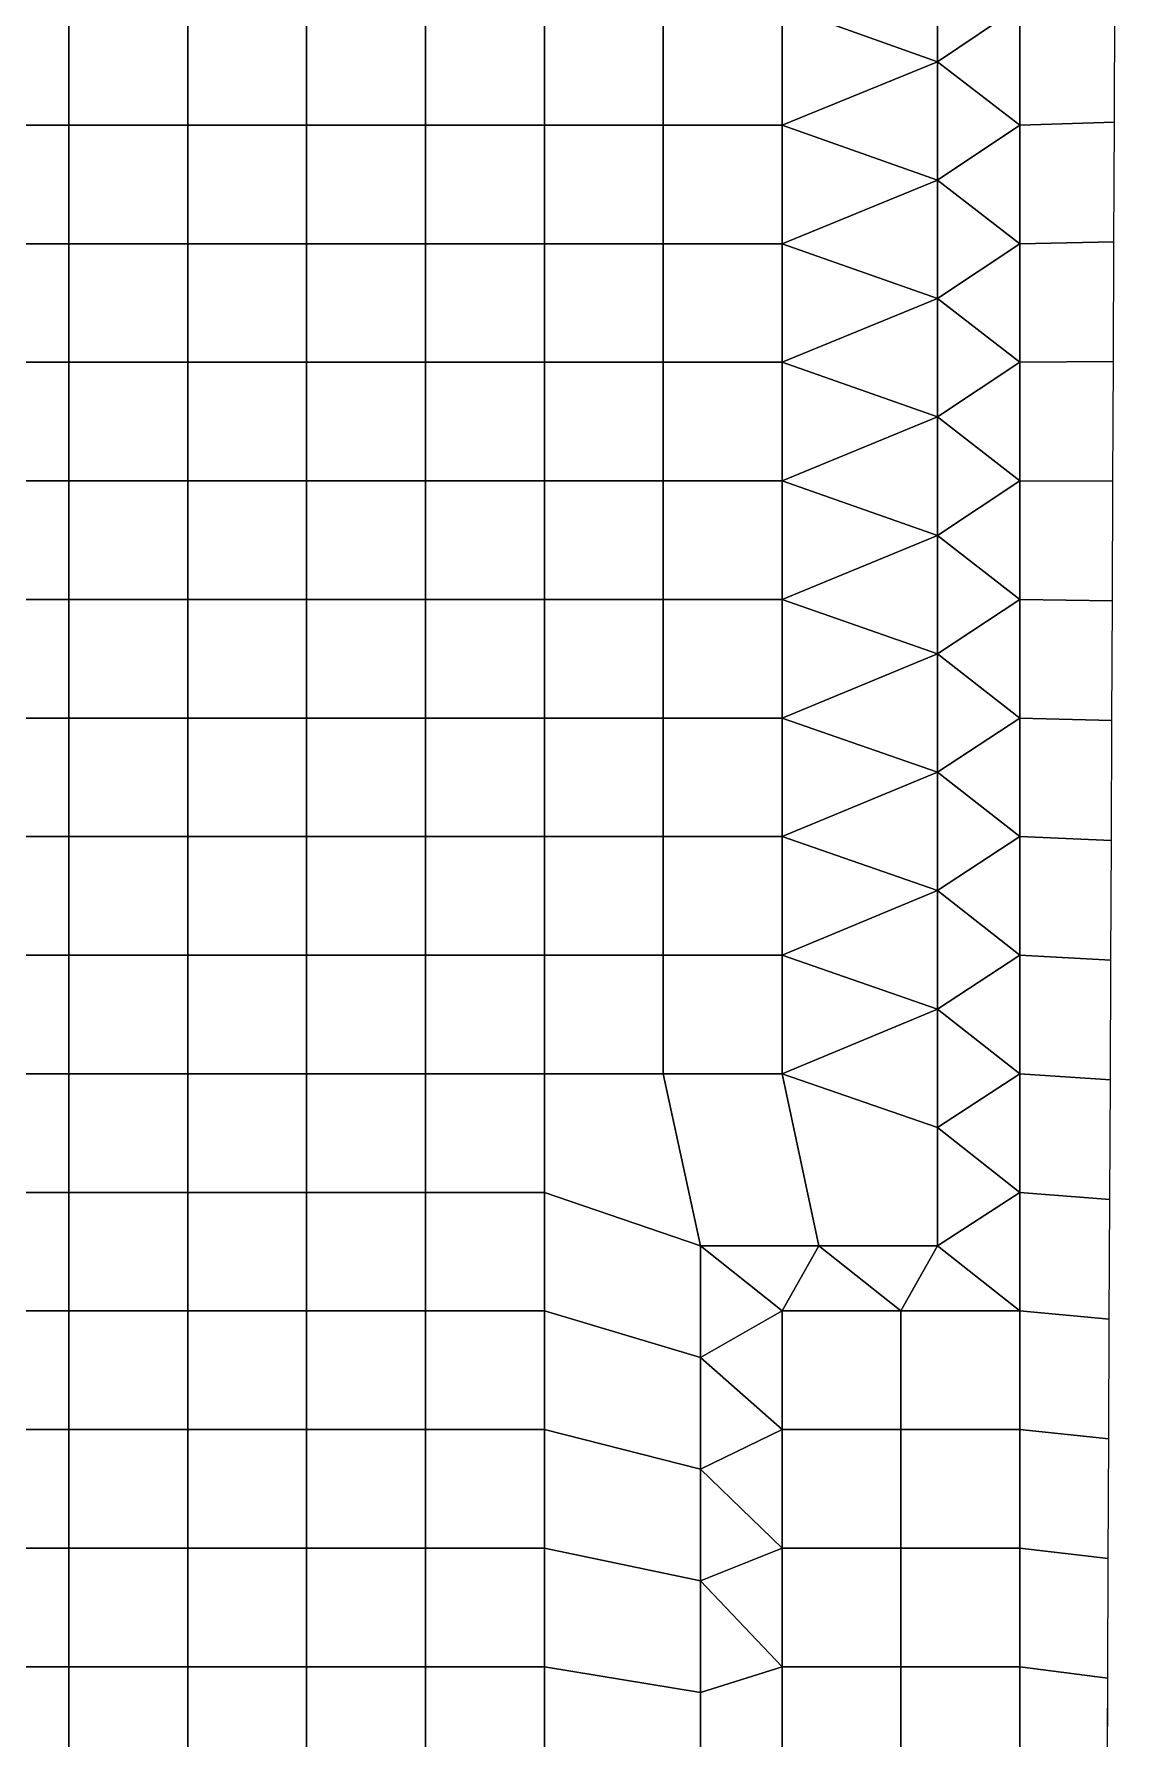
# Model space of a CAD drawing. Extents: x -13 to 39.3, y -26.5 to 20.6.
# Drawn here: x 20.54 to 25.1, y 1.22 to 8.42 of the extents above; entities that cross this region are included whole.
import ezdxf

# ---------------------------------------------------------------- set-up
doc = ezdxf.new("R2010")
doc.units = 0
doc.layers.add('BARS', color=1, linetype='CONTINUOUS')
doc.layers.add('FACES', color=5, linetype='CONTINUOUS')

msp = doc.modelspace()

# ---------------------------------------------------------------- linework, layer by layer
at = {"layer": 'BARS'}
for p, q in [((24.35, 8.8), (24.35, 8.3)), ((24.35, 8.8, 3.3), (24.35, 8.3, 3.3)), ((25.0979, 8.04462), (25.1, 8.55)), ((25.0979, 8.04462, 3.3), (25.1, 8.55, 3.3)), ((24.35, 8.3), (24.35, 7.8)), ((24.35, 8.3, 3.3), (24.35, 7.8, 3.3)), ((25.0957, 7.53923), (25.0979, 8.04462)), ((25.0957, 7.53923, 3.3), (25.0979, 8.04462, 3.3)), ((24.35, 7.8), (24.35, 7.3)), ((24.35, 7.8, 3.3), (24.35, 7.3, 3.3)), ((25.0936, 7.03385), (25.0957, 7.53923)), ((25.0936, 7.03385, 3.3), (25.0957, 7.53923, 3.3)), ((24.35, 7.3), (24.35, 6.8)), ((24.35, 7.3, 3.3), (24.35, 6.8, 3.3)), ((25.0914, 6.52846), (25.0936, 7.03385)), ((25.0914, 6.52846, 3.3), (25.0936, 7.03385, 3.3)), ((24.35, 6.8), (24.35, 6.3)), ((24.35, 6.8, 3.3), (24.35, 6.3, 3.3)), ((25.0893, 6.02308), (25.0914, 6.52846)), ((25.0893, 6.02308, 3.3), (25.0914, 6.52846, 3.3)), ((24.35, 6.3), (24.35, 5.8)), ((24.35, 6.3, 3.3), (24.35, 5.8, 3.3)), ((25.0871, 5.5177), (25.0893, 6.02308)), ((25.0871, 5.5177, 3.3), (25.0893, 6.02308, 3.3)), ((24.35, 5.8), (24.35, 5.3)), ((24.35, 5.8, 3.3), (24.35, 5.3, 3.3)), ((25.085, 5.01231), (25.0871, 5.5177)), ((25.085, 5.01231, 3.3), (25.0871, 5.5177, 3.3)), ((24.35, 5.3), (24.35, 4.8)), ((24.35, 5.3, 3.3), (24.35, 4.8, 3.3)), ((25.0828, 4.50693), (25.085, 5.01231)), ((25.0828, 4.50693, 3.3), (25.085, 5.01231, 3.3)), ((24.35, 4.8), (24.35, 4.3)), ((24.35, 4.8, 3.3), (24.35, 4.3, 3.3)), ((25.0807, 4.00154), (25.0828, 4.50693)), ((25.0807, 4.00154, 3.3), (25.0828, 4.50693, 3.3)), ((24.35, 4.3), (24.35, 3.8)), ((24.35, 4.3, 3.3), (24.35, 3.8, 3.3)), ((25.0785, 3.49616), (25.0807, 4.00154)), ((25.0785, 3.49616, 3.3), (25.0807, 4.00154, 3.3)), ((24.35, 3.8), (24.35, 3.3)), ((24.35, 3.8, 3.3), (24.35, 3.3, 3.3)), ((25.0764, 2.99078), (25.0785, 3.49616)), ((25.0764, 2.99078, 3.3), (25.0785, 3.49616, 3.3)), ((23.85, 3.3), (23.35, 3.3)), ((23.35, 3.3), (23.35, 2.82857)), ((23.35, 3.3), (23.35, 3.3, 0.66)), ((23.35, 3.3, 0.66), (23.35, 3.3, 1.32)), ((23.35, 3.3, 1.32), (23.35, 3.3, 1.98)), ((23.35, 3.3, 1.98), (23.35, 3.3, 2.64)), ((23.35, 3.3, 2.64), (23.35, 3.3, 3.3)), ((23.85, 3.3, 3.3), (23.35, 3.3, 3.3)), ((23.35, 3.3, 3.3), (23.35, 2.82857, 3.3)), ((24.35, 3.3), (23.85, 3.3)), ((24.35, 3.3, 3.3), (23.85, 3.3, 3.3)), ((25.0742, 2.48539), (25.0764, 2.99078)), ((25.0742, 2.48539, 3.3), (25.0764, 2.99078, 3.3)), ((23.35, 2.82857), (23.35, 2.35714)), ((23.35, 2.82857, 3.3), (23.35, 2.35714, 3.3)), ((25.0721, 1.98001), (25.0742, 2.48539)), ((25.0721, 1.98001, 3.3), (25.0742, 2.48539, 3.3)), ((23.35, 2.35714), (23.35, 1.88571)), ((23.35, 2.35714, 3.3), (23.35, 1.88571, 3.3)), ((25.0699, 1.47462), (25.0721, 1.98001)), ((25.0699, 1.47462, 3.3), (25.0721, 1.98001, 3.3)), ((23.35, 1.88571), (23.35, 1.41429)), ((23.35, 1.88571, 3.3), (23.35, 1.41429, 3.3)), ((25.0678, 0.969239), (25.0699, 1.47462)), ((25.0678, 0.969239, 3.3), (25.0699, 1.47462, 3.3)), ((23.35, 1.41429), (23.35, 0.942857)), ((23.35, 1.41429, 3.3), (23.35, 0.942857, 3.3))]:
    msp.add_line(p, q, dxfattribs=at)
at = {"layer": 'FACES'}
for points in [[(24.35, 8.8), (23.6944, 8.53302), (24.35, 8.3)], [(24.35, 8.8, 3.3), (23.6944, 8.53302, 3.3), (24.35, 8.3, 3.3)], [(24.35, 8.8), (24.35, 8.3), (24.6986, 8.53302)], [(24.35, 8.3, 0.66), (24.35, 8.3), (24.35, 8.8), (24.35, 8.8, 0.66)], [(24.35, 8.3, 1.32), (24.35, 8.3, 0.66), (24.35, 8.8, 0.66), (24.35, 8.8, 1.32)], [(24.35, 8.3, 1.98), (24.35, 8.3, 1.32), (24.35, 8.8, 1.32), (24.35, 8.8, 1.98)], [(24.35, 8.3, 2.64), (24.35, 8.3, 1.98), (24.35, 8.8, 1.98), (24.35, 8.8, 2.64)], [(24.35, 8.3, 2.64), (24.35, 8.8, 2.64), (24.35, 8.8, 3.3), (24.35, 8.3, 3.3)], [(24.35, 8.8, 3.3), (24.35, 8.3, 3.3), (24.6986, 8.53302, 3.3)], [(20.6817, 8.53302), (20.1796, 8.53302), (20.1796, 8.03231), (20.6817, 8.03231)], [(20.6817, 8.53302, 3.3), (20.1796, 8.53302, 3.3), (20.1796, 8.03231, 3.3), (20.6817, 8.03231, 3.3)], [(21.1838, 8.53302), (20.6817, 8.53302), (20.6817, 8.03231), (21.1838, 8.03231)], [(21.1838, 8.53302, 3.3), (20.6817, 8.53302, 3.3), (20.6817, 8.03231, 3.3), (21.1838, 8.03231, 3.3)], [(21.6859, 8.53302), (21.1838, 8.53302), (21.1838, 8.03231), (21.6859, 8.03231)], [(21.6859, 8.53302, 3.3), (21.1838, 8.53302, 3.3), (21.1838, 8.03231, 3.3), (21.6859, 8.03231, 3.3)], [(22.188, 8.53302), (21.6859, 8.53302), (21.6859, 8.03231), (22.188, 8.03231)], [(22.188, 8.53302, 3.3), (21.6859, 8.53302, 3.3), (21.6859, 8.03231, 3.3), (22.188, 8.03231, 3.3)], [(22.6902, 8.53302), (22.188, 8.53302), (22.188, 8.03231), (22.6902, 8.03231)], [(22.6902, 8.53302, 3.3), (22.188, 8.53302, 3.3), (22.188, 8.03231, 3.3), (22.6902, 8.03231, 3.3)], [(23.1923, 8.53302), (22.6902, 8.53302), (22.6902, 8.03231), (23.1923, 8.03231)], [(23.1923, 8.53302, 3.3), (22.6902, 8.53302, 3.3), (22.6902, 8.03231, 3.3), (23.1923, 8.03231, 3.3)], [(23.6944, 8.53302), (23.1923, 8.53302), (23.1923, 8.03231), (23.6944, 8.03231)], [(23.6944, 8.53302, 3.3), (23.1923, 8.53302, 3.3), (23.1923, 8.03231, 3.3), (23.6944, 8.03231, 3.3)], [(23.6944, 8.53302), (23.6944, 8.03231), (24.35, 8.3)], [(23.6944, 8.53302, 3.3), (23.6944, 8.03231, 3.3), (24.35, 8.3, 3.3)], [(24.6986, 8.53302), (24.35, 8.3), (24.6986, 8.03231)], [(24.6986, 8.53302, 3.3), (24.35, 8.3, 3.3), (24.6986, 8.03231, 3.3)], [(25.1, 8.55), (24.6986, 8.53302), (24.6986, 8.03231), (25.0979, 8.04462)], [(25.1, 8.55, 3.3), (24.6986, 8.53302, 3.3), (24.6986, 8.03231, 3.3), (25.0979, 8.04462, 3.3)], [(24.35, 8.3), (23.6944, 8.03231), (24.35, 7.8)], [(24.35, 8.3, 3.3), (23.6944, 8.03231, 3.3), (24.35, 7.8, 3.3)], [(24.35, 8.3), (24.35, 7.8), (24.6986, 8.03231)], [(24.35, 7.8, 0.66), (24.35, 7.8), (24.35, 8.3), (24.35, 8.3, 0.66)], [(24.35, 7.8, 1.32), (24.35, 7.8, 0.66), (24.35, 8.3, 0.66), (24.35, 8.3, 1.32)], [(24.35, 7.8, 1.98), (24.35, 7.8, 1.32), (24.35, 8.3, 1.32), (24.35, 8.3, 1.98)], [(24.35, 7.8, 2.64), (24.35, 7.8, 1.98), (24.35, 8.3, 1.98), (24.35, 8.3, 2.64)], [(24.35, 7.8, 2.64), (24.35, 8.3, 2.64), (24.35, 8.3, 3.3), (24.35, 7.8, 3.3)], [(24.35, 8.3, 3.3), (24.35, 7.8, 3.3), (24.6986, 8.03231, 3.3)], [(20.6817, 8.03231), (20.1796, 8.03231), (20.1796, 7.53161), (20.6817, 7.53161)], [(20.6817, 8.03231, 3.3), (20.1796, 8.03231, 3.3), (20.1796, 7.53161, 3.3), (20.6817, 7.53161, 3.3)], [(21.1838, 8.03231), (20.6817, 8.03231), (20.6817, 7.53161), (21.1838, 7.53161)], [(21.1838, 8.03231, 3.3), (20.6817, 8.03231, 3.3), (20.6817, 7.53161, 3.3), (21.1838, 7.53161, 3.3)], [(21.6859, 8.03231), (21.1838, 8.03231), (21.1838, 7.53161), (21.6859, 7.53161)], [(21.6859, 8.03231, 3.3), (21.1838, 8.03231, 3.3), (21.1838, 7.53161, 3.3), (21.6859, 7.53161, 3.3)], [(22.188, 8.03231), (21.6859, 8.03231), (21.6859, 7.53161), (22.188, 7.53161)], [(22.188, 8.03231, 3.3), (21.6859, 8.03231, 3.3), (21.6859, 7.53161, 3.3), (22.188, 7.53161, 3.3)], [(22.6902, 8.03231), (22.188, 8.03231), (22.188, 7.53161), (22.6902, 7.53161)], [(22.6902, 8.03231, 3.3), (22.188, 8.03231, 3.3), (22.188, 7.53161, 3.3), (22.6902, 7.53161, 3.3)], [(23.1923, 8.03231), (22.6902, 8.03231), (22.6902, 7.53161), (23.1923, 7.53161)], [(23.1923, 8.03231, 3.3), (22.6902, 8.03231, 3.3), (22.6902, 7.53161, 3.3), (23.1923, 7.53161, 3.3)], [(23.6944, 8.03231), (23.1923, 8.03231), (23.1923, 7.53161), (23.6944, 7.53161)], [(23.6944, 8.03231, 3.3), (23.1923, 8.03231, 3.3), (23.1923, 7.53161, 3.3), (23.6944, 7.53161, 3.3)], [(23.6944, 8.03231), (23.6944, 7.53161), (24.35, 7.8)], [(23.6944, 8.03231, 3.3), (23.6944, 7.53161, 3.3), (24.35, 7.8, 3.3)], [(24.6986, 8.03231), (24.35, 7.8), (24.6986, 7.53161)], [(24.6986, 8.03231, 3.3), (24.35, 7.8, 3.3), (24.6986, 7.53161, 3.3)], [(25.0979, 8.04462), (24.6986, 8.03231), (24.6986, 7.53161), (25.0957, 7.53923)], [(25.0979, 8.04462, 3.3), (24.6986, 8.03231, 3.3), (24.6986, 7.53161, 3.3), (25.0957, 7.53923, 3.3)], [(24.35, 7.8), (23.6944, 7.53161), (24.35, 7.3)], [(24.35, 7.8, 3.3), (23.6944, 7.53161, 3.3), (24.35, 7.3, 3.3)], [(24.35, 7.8), (24.35, 7.3), (24.6986, 7.53161)], [(24.35, 7.3, 0.66), (24.35, 7.3), (24.35, 7.8), (24.35, 7.8, 0.66)], [(24.35, 7.3, 1.32), (24.35, 7.3, 0.66), (24.35, 7.8, 0.66), (24.35, 7.8, 1.32)], [(24.35, 7.3, 1.98), (24.35, 7.3, 1.32), (24.35, 7.8, 1.32), (24.35, 7.8, 1.98)], [(24.35, 7.3, 2.64), (24.35, 7.3, 1.98), (24.35, 7.8, 1.98), (24.35, 7.8, 2.64)], [(24.35, 7.3, 2.64), (24.35, 7.8, 2.64), (24.35, 7.8, 3.3), (24.35, 7.3, 3.3)], [(24.35, 7.8, 3.3), (24.35, 7.3, 3.3), (24.6986, 7.53161, 3.3)], [(20.6817, 7.53161), (20.1796, 7.53161), (20.1796, 7.0309), (20.6817, 7.0309)], [(20.6817, 7.53161, 3.3), (20.1796, 7.53161, 3.3), (20.1796, 7.0309, 3.3), (20.6817, 7.0309, 3.3)], [(21.1838, 7.53161), (20.6817, 7.53161), (20.6817, 7.0309), (21.1838, 7.0309)], [(21.1838, 7.53161, 3.3), (20.6817, 7.53161, 3.3), (20.6817, 7.0309, 3.3), (21.1838, 7.0309, 3.3)], [(21.6859, 7.53161), (21.1838, 7.53161), (21.1838, 7.0309), (21.6859, 7.0309)], [(21.6859, 7.53161, 3.3), (21.1838, 7.53161, 3.3), (21.1838, 7.0309, 3.3), (21.6859, 7.0309, 3.3)], [(22.188, 7.53161), (21.6859, 7.53161), (21.6859, 7.0309), (22.188, 7.0309)], [(22.188, 7.53161, 3.3), (21.6859, 7.53161, 3.3), (21.6859, 7.0309, 3.3), (22.188, 7.0309, 3.3)], [(22.6902, 7.53161), (22.188, 7.53161), (22.188, 7.0309), (22.6902, 7.0309)], [(22.6902, 7.53161, 3.3), (22.188, 7.53161, 3.3), (22.188, 7.0309, 3.3), (22.6902, 7.0309, 3.3)], [(23.1923, 7.53161), (22.6902, 7.53161), (22.6902, 7.0309), (23.1923, 7.0309)], [(23.1923, 7.53161, 3.3), (22.6902, 7.53161, 3.3), (22.6902, 7.0309, 3.3), (23.1923, 7.0309, 3.3)], [(23.6944, 7.53161), (23.1923, 7.53161), (23.1923, 7.0309), (23.6944, 7.0309)], [(23.6944, 7.53161, 3.3), (23.1923, 7.53161, 3.3), (23.1923, 7.0309, 3.3), (23.6944, 7.0309, 3.3)], [(23.6944, 7.53161), (23.6944, 7.0309), (24.35, 7.3)], [(23.6944, 7.53161, 3.3), (23.6944, 7.0309, 3.3), (24.35, 7.3, 3.3)], [(24.6986, 7.53161), (24.35, 7.3), (24.6986, 7.0309)], [(24.6986, 7.53161, 3.3), (24.35, 7.3, 3.3), (24.6986, 7.0309, 3.3)], [(25.0957, 7.53923), (24.6986, 7.53161), (24.6986, 7.0309), (25.0936, 7.03385)], [(25.0957, 7.53923, 3.3), (24.6986, 7.53161, 3.3), (24.6986, 7.0309, 3.3), (25.0936, 7.03385, 3.3)], [(24.35, 7.3), (23.6944, 7.0309), (24.35, 6.8)], [(24.35, 7.3, 3.3), (23.6944, 7.0309, 3.3), (24.35, 6.8, 3.3)], [(24.35, 7.3), (24.35, 6.8), (24.6986, 7.0309)], [(24.35, 6.8, 0.66), (24.35, 6.8), (24.35, 7.3), (24.35, 7.3, 0.66)], [(24.35, 6.8, 1.32), (24.35, 6.8, 0.66), (24.35, 7.3, 0.66), (24.35, 7.3, 1.32)], [(24.35, 6.8, 1.98), (24.35, 6.8, 1.32), (24.35, 7.3, 1.32), (24.35, 7.3, 1.98)], [(24.35, 6.8, 2.64), (24.35, 6.8, 1.98), (24.35, 7.3, 1.98), (24.35, 7.3, 2.64)], [(24.35, 6.8, 2.64), (24.35, 7.3, 2.64), (24.35, 7.3, 3.3), (24.35, 6.8, 3.3)], [(24.35, 7.3, 3.3), (24.35, 6.8, 3.3), (24.6986, 7.0309, 3.3)], [(20.6817, 7.0309), (20.1796, 7.0309), (20.1796, 6.53019), (20.6817, 6.53019)], [(20.6817, 7.0309, 3.3), (20.1796, 7.0309, 3.3), (20.1796, 6.53019, 3.3), (20.6817, 6.53019, 3.3)], [(21.1838, 7.0309), (20.6817, 7.0309), (20.6817, 6.53019), (21.1838, 6.53019)], [(21.1838, 7.0309, 3.3), (20.6817, 7.0309, 3.3), (20.6817, 6.53019, 3.3), (21.1838, 6.53019, 3.3)], [(21.6859, 7.0309), (21.1838, 7.0309), (21.1838, 6.53019), (21.6859, 6.53019)], [(21.6859, 7.0309, 3.3), (21.1838, 7.0309, 3.3), (21.1838, 6.53019, 3.3), (21.6859, 6.53019, 3.3)], [(22.188, 7.0309), (21.6859, 7.0309), (21.6859, 6.53019), (22.188, 6.53019)], [(22.188, 7.0309, 3.3), (21.6859, 7.0309, 3.3), (21.6859, 6.53019, 3.3), (22.188, 6.53019, 3.3)], [(22.6902, 7.0309), (22.188, 7.0309), (22.188, 6.53019), (22.6902, 6.53019)], [(22.6902, 7.0309, 3.3), (22.188, 7.0309, 3.3), (22.188, 6.53019, 3.3), (22.6902, 6.53019, 3.3)], [(23.1923, 7.0309), (22.6902, 7.0309), (22.6902, 6.53019), (23.1923, 6.53019)], [(23.1923, 7.0309, 3.3), (22.6902, 7.0309, 3.3), (22.6902, 6.53019, 3.3), (23.1923, 6.53019, 3.3)], [(23.6944, 7.0309), (23.1923, 7.0309), (23.1923, 6.53019), (23.6944, 6.53019)], [(23.6944, 7.0309, 3.3), (23.1923, 7.0309, 3.3), (23.1923, 6.53019, 3.3), (23.6944, 6.53019, 3.3)], [(23.6944, 7.0309), (23.6944, 6.53019), (24.35, 6.8)], [(23.6944, 7.0309, 3.3), (23.6944, 6.53019, 3.3), (24.35, 6.8, 3.3)], [(24.6986, 7.0309), (24.35, 6.8), (24.6986, 6.53019)], [(24.6986, 7.0309, 3.3), (24.35, 6.8, 3.3), (24.6986, 6.53019, 3.3)], [(25.0936, 7.03385), (24.6986, 7.0309), (24.6986, 6.53019), (25.0914, 6.52846)], [(25.0936, 7.03385, 3.3), (24.6986, 7.0309, 3.3), (24.6986, 6.53019, 3.3), (25.0914, 6.52846, 3.3)], [(24.35, 6.8), (23.6944, 6.53019), (24.35, 6.3)], [(24.35, 6.8, 3.3), (23.6944, 6.53019, 3.3), (24.35, 6.3, 3.3)], [(24.35, 6.8), (24.35, 6.3), (24.6986, 6.53019)], [(24.35, 6.3, 0.66), (24.35, 6.3), (24.35, 6.8), (24.35, 6.8, 0.66)], [(24.35, 6.3, 1.32), (24.35, 6.3, 0.66), (24.35, 6.8, 0.66), (24.35, 6.8, 1.32)], [(24.35, 6.3, 1.98), (24.35, 6.3, 1.32), (24.35, 6.8, 1.32), (24.35, 6.8, 1.98)], [(24.35, 6.3, 2.64), (24.35, 6.3, 1.98), (24.35, 6.8, 1.98), (24.35, 6.8, 2.64)], [(24.35, 6.3, 2.64), (24.35, 6.8, 2.64), (24.35, 6.8, 3.3), (24.35, 6.3, 3.3)], [(24.35, 6.8, 3.3), (24.35, 6.3, 3.3), (24.6986, 6.53019, 3.3)], [(20.6817, 6.53019), (20.1796, 6.53019), (20.1796, 6.02948), (20.6817, 6.02948)], [(20.6817, 6.53019, 3.3), (20.1796, 6.53019, 3.3), (20.1796, 6.02948, 3.3), (20.6817, 6.02948, 3.3)], [(21.1838, 6.53019), (20.6817, 6.53019), (20.6817, 6.02948), (21.1838, 6.02948)], [(21.1838, 6.53019, 3.3), (20.6817, 6.53019, 3.3), (20.6817, 6.02948, 3.3), (21.1838, 6.02948, 3.3)], [(21.6859, 6.53019), (21.1838, 6.53019), (21.1838, 6.02948), (21.6859, 6.02948)], [(21.6859, 6.53019, 3.3), (21.1838, 6.53019, 3.3), (21.1838, 6.02948, 3.3), (21.6859, 6.02948, 3.3)], [(22.188, 6.53019), (21.6859, 6.53019), (21.6859, 6.02948), (22.188, 6.02948)], [(22.188, 6.53019, 3.3), (21.6859, 6.53019, 3.3), (21.6859, 6.02948, 3.3), (22.188, 6.02948, 3.3)], [(22.6902, 6.53019), (22.188, 6.53019), (22.188, 6.02948), (22.6902, 6.02948)], [(22.6902, 6.53019, 3.3), (22.188, 6.53019, 3.3), (22.188, 6.02948, 3.3), (22.6902, 6.02948, 3.3)], [(23.1923, 6.53019), (22.6902, 6.53019), (22.6902, 6.02948), (23.1923, 6.02948)], [(23.1923, 6.53019, 3.3), (22.6902, 6.53019, 3.3), (22.6902, 6.02948, 3.3), (23.1923, 6.02948, 3.3)], [(23.6944, 6.53019), (23.1923, 6.53019), (23.1923, 6.02948), (23.6944, 6.02948)], [(23.6944, 6.53019, 3.3), (23.1923, 6.53019, 3.3), (23.1923, 6.02948, 3.3), (23.6944, 6.02948, 3.3)], [(23.6944, 6.53019), (23.6944, 6.02948), (24.35, 6.3)], [(23.6944, 6.53019, 3.3), (23.6944, 6.02948, 3.3), (24.35, 6.3, 3.3)], [(24.6986, 6.53019), (24.35, 6.3), (24.6986, 6.02948)], [(24.6986, 6.53019, 3.3), (24.35, 6.3, 3.3), (24.6986, 6.02948, 3.3)], [(25.0914, 6.52846), (24.6986, 6.53019), (24.6986, 6.02948), (25.0893, 6.02308)], [(25.0914, 6.52846, 3.3), (24.6986, 6.53019, 3.3), (24.6986, 6.02948, 3.3), (25.0893, 6.02308, 3.3)], [(24.35, 6.3), (23.6944, 6.02948), (24.35, 5.8)], [(24.35, 6.3, 3.3), (23.6944, 6.02948, 3.3), (24.35, 5.8, 3.3)], [(24.35, 6.3), (24.35, 5.8), (24.6986, 6.02948)], [(24.35, 5.8, 0.66), (24.35, 5.8), (24.35, 6.3), (24.35, 6.3, 0.66)], [(24.35, 5.8, 1.32), (24.35, 5.8, 0.66), (24.35, 6.3, 0.66), (24.35, 6.3, 1.32)], [(24.35, 5.8, 1.98), (24.35, 5.8, 1.32), (24.35, 6.3, 1.32), (24.35, 6.3, 1.98)], [(24.35, 5.8, 2.64), (24.35, 5.8, 1.98), (24.35, 6.3, 1.98), (24.35, 6.3, 2.64)], [(24.35, 5.8, 2.64), (24.35, 6.3, 2.64), (24.35, 6.3, 3.3), (24.35, 5.8, 3.3)], [(24.35, 6.3, 3.3), (24.35, 5.8, 3.3), (24.6986, 6.02948, 3.3)], [(20.6817, 6.02948), (20.1796, 6.02948), (20.1796, 5.52878), (20.6817, 5.52878)], [(20.6817, 6.02948, 3.3), (20.1796, 6.02948, 3.3), (20.1796, 5.52878, 3.3), (20.6817, 5.52878, 3.3)], [(21.1838, 6.02948), (20.6817, 6.02948), (20.6817, 5.52878), (21.1838, 5.52878)], [(21.1838, 6.02948, 3.3), (20.6817, 6.02948, 3.3), (20.6817, 5.52878, 3.3), (21.1838, 5.52878, 3.3)], [(21.6859, 6.02948), (21.1838, 6.02948), (21.1838, 5.52878), (21.6859, 5.52878)], [(21.6859, 6.02948, 3.3), (21.1838, 6.02948, 3.3), (21.1838, 5.52878, 3.3), (21.6859, 5.52878, 3.3)], [(22.188, 6.02948), (21.6859, 6.02948), (21.6859, 5.52878), (22.188, 5.52878)], [(22.188, 6.02948, 3.3), (21.6859, 6.02948, 3.3), (21.6859, 5.52878, 3.3), (22.188, 5.52878, 3.3)], [(22.6902, 6.02948), (22.188, 6.02948), (22.188, 5.52878), (22.6902, 5.52878)], [(22.6902, 6.02948, 3.3), (22.188, 6.02948, 3.3), (22.188, 5.52878, 3.3), (22.6902, 5.52878, 3.3)], [(23.1923, 6.02948), (22.6902, 6.02948), (22.6902, 5.52878), (23.1923, 5.52878)], [(23.1923, 6.02948, 3.3), (22.6902, 6.02948, 3.3), (22.6902, 5.52878, 3.3), (23.1923, 5.52878, 3.3)], [(23.6944, 6.02948), (23.1923, 6.02948), (23.1923, 5.52878), (23.6944, 5.52878)], [(23.6944, 6.02948, 3.3), (23.1923, 6.02948, 3.3), (23.1923, 5.52878, 3.3), (23.6944, 5.52878, 3.3)], [(23.6944, 6.02948), (23.6944, 5.52878), (24.35, 5.8)], [(23.6944, 6.02948, 3.3), (23.6944, 5.52878, 3.3), (24.35, 5.8, 3.3)], [(24.6986, 6.02948), (24.35, 5.8), (24.6986, 5.52878)], [(24.6986, 6.02948, 3.3), (24.35, 5.8, 3.3), (24.6986, 5.52878, 3.3)], [(25.0893, 6.02308), (24.6986, 6.02948), (24.6986, 5.52878), (25.0871, 5.5177)], [(25.0893, 6.02308, 3.3), (24.6986, 6.02948, 3.3), (24.6986, 5.52878, 3.3), (25.0871, 5.5177, 3.3)], [(24.35, 5.8), (23.6944, 5.52878), (24.35, 5.3)], [(24.35, 5.8, 3.3), (23.6944, 5.52878, 3.3), (24.35, 5.3, 3.3)], [(24.35, 5.8), (24.35, 5.3), (24.6986, 5.52878)], [(24.35, 5.3, 0.66), (24.35, 5.3), (24.35, 5.8), (24.35, 5.8, 0.66)], [(24.35, 5.3, 1.32), (24.35, 5.3, 0.66), (24.35, 5.8, 0.66), (24.35, 5.8, 1.32)], [(24.35, 5.3, 1.98), (24.35, 5.3, 1.32), (24.35, 5.8, 1.32), (24.35, 5.8, 1.98)], [(24.35, 5.3, 2.64), (24.35, 5.3, 1.98), (24.35, 5.8, 1.98), (24.35, 5.8, 2.64)], [(24.35, 5.3, 2.64), (24.35, 5.8, 2.64), (24.35, 5.8, 3.3), (24.35, 5.3, 3.3)], [(24.35, 5.8, 3.3), (24.35, 5.3, 3.3), (24.6986, 5.52878, 3.3)], [(20.6817, 5.52878), (20.1796, 5.52878), (20.1796, 5.02807), (20.6817, 5.02807)], [(20.6817, 5.52878, 3.3), (20.1796, 5.52878, 3.3), (20.1796, 5.02807, 3.3), (20.6817, 5.02807, 3.3)], [(21.1838, 5.52878), (20.6817, 5.52878), (20.6817, 5.02807), (21.1838, 5.02807)], [(21.1838, 5.52878, 3.3), (20.6817, 5.52878, 3.3), (20.6817, 5.02807, 3.3), (21.1838, 5.02807, 3.3)], [(21.6859, 5.52878), (21.1838, 5.52878), (21.1838, 5.02807), (21.6859, 5.02807)], [(21.6859, 5.52878, 3.3), (21.1838, 5.52878, 3.3), (21.1838, 5.02807, 3.3), (21.6859, 5.02807, 3.3)], [(22.188, 5.52878), (21.6859, 5.52878), (21.6859, 5.02807), (22.188, 5.02807)], [(22.188, 5.52878, 3.3), (21.6859, 5.52878, 3.3), (21.6859, 5.02807, 3.3), (22.188, 5.02807, 3.3)], [(22.6902, 5.52878), (22.188, 5.52878), (22.188, 5.02807), (22.6902, 5.02807)], [(22.6902, 5.52878, 3.3), (22.188, 5.52878, 3.3), (22.188, 5.02807, 3.3), (22.6902, 5.02807, 3.3)], [(23.1923, 5.52878), (22.6902, 5.52878), (22.6902, 5.02807), (23.1923, 5.02807)], [(23.1923, 5.52878, 3.3), (22.6902, 5.52878, 3.3), (22.6902, 5.02807, 3.3), (23.1923, 5.02807, 3.3)], [(23.6944, 5.52878), (23.1923, 5.52878), (23.1923, 5.02807), (23.6944, 5.02807)], [(23.6944, 5.52878, 3.3), (23.1923, 5.52878, 3.3), (23.1923, 5.02807, 3.3), (23.6944, 5.02807, 3.3)], [(23.6944, 5.52878), (23.6944, 5.02807), (24.35, 5.3)], [(23.6944, 5.52878, 3.3), (23.6944, 5.02807, 3.3), (24.35, 5.3, 3.3)], [(24.6986, 5.52878), (24.35, 5.3), (24.6986, 5.02807)], [(24.6986, 5.52878, 3.3), (24.35, 5.3, 3.3), (24.6986, 5.02807, 3.3)], [(25.0871, 5.5177), (24.6986, 5.52878), (24.6986, 5.02807), (25.085, 5.01231)], [(25.0871, 5.5177, 3.3), (24.6986, 5.52878, 3.3), (24.6986, 5.02807, 3.3), (25.085, 5.01231, 3.3)], [(24.35, 5.3), (23.6944, 5.02807), (24.35, 4.8)], [(24.35, 5.3, 3.3), (23.6944, 5.02807, 3.3), (24.35, 4.8, 3.3)], [(24.35, 5.3), (24.35, 4.8), (24.6986, 5.02807)], [(24.35, 4.8, 0.66), (24.35, 4.8), (24.35, 5.3), (24.35, 5.3, 0.66)], [(24.35, 4.8, 1.32), (24.35, 4.8, 0.66), (24.35, 5.3, 0.66), (24.35, 5.3, 1.32)], [(24.35, 4.8, 1.98), (24.35, 4.8, 1.32), (24.35, 5.3, 1.32), (24.35, 5.3, 1.98)], [(24.35, 4.8, 2.64), (24.35, 4.8, 1.98), (24.35, 5.3, 1.98), (24.35, 5.3, 2.64)], [(24.35, 4.8, 2.64), (24.35, 5.3, 2.64), (24.35, 5.3, 3.3), (24.35, 4.8, 3.3)], [(24.35, 5.3, 3.3), (24.35, 4.8, 3.3), (24.6986, 5.02807, 3.3)], [(20.6817, 5.02807), (20.1796, 5.02807), (20.1796, 4.52736), (20.6817, 4.52736)], [(20.6817, 5.02807, 3.3), (20.1796, 5.02807, 3.3), (20.1796, 4.52736, 3.3), (20.6817, 4.52736, 3.3)], [(21.1838, 5.02807), (20.6817, 5.02807), (20.6817, 4.52736), (21.1838, 4.52736)], [(21.1838, 5.02807, 3.3), (20.6817, 5.02807, 3.3), (20.6817, 4.52736, 3.3), (21.1838, 4.52736, 3.3)], [(21.6859, 5.02807), (21.1838, 5.02807), (21.1838, 4.52736), (21.6859, 4.52736)], [(21.6859, 5.02807, 3.3), (21.1838, 5.02807, 3.3), (21.1838, 4.52736, 3.3), (21.6859, 4.52736, 3.3)], [(22.188, 5.02807), (21.6859, 5.02807), (21.6859, 4.52736), (22.188, 4.52736)], [(22.188, 5.02807, 3.3), (21.6859, 5.02807, 3.3), (21.6859, 4.52736, 3.3), (22.188, 4.52736, 3.3)], [(22.6902, 5.02807), (22.188, 5.02807), (22.188, 4.52736), (22.6902, 4.52736)], [(22.6902, 5.02807, 3.3), (22.188, 5.02807, 3.3), (22.188, 4.52736, 3.3), (22.6902, 4.52736, 3.3)], [(23.1923, 5.02807), (22.6902, 5.02807), (22.6902, 4.52736), (23.1923, 4.52736)], [(23.1923, 5.02807, 3.3), (22.6902, 5.02807, 3.3), (22.6902, 4.52736, 3.3), (23.1923, 4.52736, 3.3)], [(23.6944, 5.02807), (23.1923, 5.02807), (23.1923, 4.52736), (23.6944, 4.52736)], [(23.6944, 5.02807, 3.3), (23.1923, 5.02807, 3.3), (23.1923, 4.52736, 3.3), (23.6944, 4.52736, 3.3)], [(23.6944, 5.02807), (23.6944, 4.52736), (24.35, 4.8)], [(23.6944, 5.02807, 3.3), (23.6944, 4.52736, 3.3), (24.35, 4.8, 3.3)], [(24.6986, 5.02807), (24.35, 4.8), (24.6986, 4.52736)], [(24.6986, 5.02807, 3.3), (24.35, 4.8, 3.3), (24.6986, 4.52736, 3.3)], [(25.085, 5.01231), (24.6986, 5.02807), (24.6986, 4.52736), (25.0828, 4.50693)], [(25.085, 5.01231, 3.3), (24.6986, 5.02807, 3.3), (24.6986, 4.52736, 3.3), (25.0828, 4.50693, 3.3)], [(24.35, 4.8), (23.6944, 4.52736), (24.35, 4.3)], [(24.35, 4.8, 3.3), (23.6944, 4.52736, 3.3), (24.35, 4.3, 3.3)], [(24.35, 4.8), (24.35, 4.3), (24.6986, 4.52736)], [(24.35, 4.3, 0.66), (24.35, 4.3), (24.35, 4.8), (24.35, 4.8, 0.66)], [(24.35, 4.3, 1.32), (24.35, 4.3, 0.66), (24.35, 4.8, 0.66), (24.35, 4.8, 1.32)], [(24.35, 4.3, 1.98), (24.35, 4.3, 1.32), (24.35, 4.8, 1.32), (24.35, 4.8, 1.98)], [(24.35, 4.3, 2.64), (24.35, 4.3, 1.98), (24.35, 4.8, 1.98), (24.35, 4.8, 2.64)], [(24.35, 4.3, 2.64), (24.35, 4.8, 2.64), (24.35, 4.8, 3.3), (24.35, 4.3, 3.3)], [(24.35, 4.8, 3.3), (24.35, 4.3, 3.3), (24.6986, 4.52736, 3.3)], [(20.6817, 4.52736), (20.1796, 4.52736), (20.1796, 4.02665), (20.6817, 4.02665)], [(20.6817, 4.52736, 3.3), (20.1796, 4.52736, 3.3), (20.1796, 4.02665, 3.3), (20.6817, 4.02665, 3.3)], [(21.1838, 4.52736), (20.6817, 4.52736), (20.6817, 4.02665), (21.1838, 4.02665)], [(21.1838, 4.52736, 3.3), (20.6817, 4.52736, 3.3), (20.6817, 4.02665, 3.3), (21.1838, 4.02665, 3.3)], [(21.6859, 4.52736), (21.1838, 4.52736), (21.1838, 4.02665), (21.6859, 4.02665)], [(21.6859, 4.52736, 3.3), (21.1838, 4.52736, 3.3), (21.1838, 4.02665, 3.3), (21.6859, 4.02665, 3.3)], [(22.188, 4.52736), (21.6859, 4.52736), (21.6859, 4.02665), (22.188, 4.02665)], [(22.188, 4.52736, 3.3), (21.6859, 4.52736, 3.3), (21.6859, 4.02665, 3.3), (22.188, 4.02665, 3.3)], [(22.6902, 4.52736), (22.188, 4.52736), (22.188, 4.02665), (22.6902, 4.02665)], [(22.6902, 4.52736, 3.3), (22.188, 4.52736, 3.3), (22.188, 4.02665, 3.3), (22.6902, 4.02665, 3.3)], [(23.1923, 4.52736), (22.6902, 4.52736), (22.6902, 4.02665), (23.1923, 4.02665)], [(23.1923, 4.52736, 3.3), (22.6902, 4.52736, 3.3), (22.6902, 4.02665, 3.3), (23.1923, 4.02665, 3.3)], [(23.6944, 4.52736), (23.1923, 4.52736), (23.1923, 4.02665), (23.6944, 4.02665)], [(23.6944, 4.52736, 3.3), (23.1923, 4.52736, 3.3), (23.1923, 4.02665, 3.3), (23.6944, 4.02665, 3.3)], [(23.6944, 4.52736), (23.6944, 4.02665), (24.35, 4.3)], [(23.6944, 4.52736, 3.3), (23.6944, 4.02665, 3.3), (24.35, 4.3, 3.3)], [(24.6986, 4.52736), (24.35, 4.3), (24.6986, 4.02665)], [(24.6986, 4.52736, 3.3), (24.35, 4.3, 3.3), (24.6986, 4.02665, 3.3)], [(25.0828, 4.50693), (24.6986, 4.52736), (24.6986, 4.02665), (25.0807, 4.00154)], [(25.0828, 4.50693, 3.3), (24.6986, 4.52736, 3.3), (24.6986, 4.02665, 3.3), (25.0807, 4.00154, 3.3)], [(24.35, 4.3), (23.6944, 4.02665), (24.35, 3.8)], [(24.35, 4.3, 3.3), (23.6944, 4.02665, 3.3), (24.35, 3.8, 3.3)], [(24.35, 4.3), (24.35, 3.8), (24.6986, 4.02665)], [(24.35, 3.8, 0.66), (24.35, 3.8), (24.35, 4.3), (24.35, 4.3, 0.66)], [(24.35, 3.8, 0.66), (24.35, 4.3, 0.66), (24.35, 4.3, 1.32), (24.35, 3.8, 1.32)], [(24.35, 3.8, 1.32), (24.35, 4.3, 1.32), (24.35, 4.3, 1.98), (24.35, 3.8, 1.98)], [(24.35, 3.8, 1.98), (24.35, 4.3, 1.98), (24.35, 4.3, 2.64), (24.35, 3.8, 2.64)], [(24.35, 3.8, 2.64), (24.35, 4.3, 2.64), (24.35, 4.3, 3.3), (24.35, 3.8, 3.3)], [(24.35, 4.3, 3.3), (24.35, 3.8, 3.3), (24.6986, 4.02665, 3.3)], [(20.6817, 4.02665), (20.1796, 4.02665), (20.1796, 3.52595), (20.6817, 3.52595)], [(20.6817, 4.02665, 3.3), (20.1796, 4.02665, 3.3), (20.1796, 3.52595, 3.3), (20.6817, 3.52595, 3.3)], [(21.1838, 4.02665), (20.6817, 4.02665), (20.6817, 3.52595), (21.1838, 3.52595)], [(21.1838, 4.02665, 3.3), (20.6817, 4.02665, 3.3), (20.6817, 3.52595, 3.3), (21.1838, 3.52595, 3.3)], [(21.6859, 4.02665), (21.1838, 4.02665), (21.1838, 3.52595), (21.6859, 3.52595)], [(21.6859, 4.02665, 3.3), (21.1838, 4.02665, 3.3), (21.1838, 3.52595, 3.3), (21.6859, 3.52595, 3.3)], [(22.188, 4.02665), (21.6859, 4.02665), (21.6859, 3.52595), (22.188, 3.52595)], [(22.188, 4.02665, 3.3), (21.6859, 4.02665, 3.3), (21.6859, 3.52595, 3.3), (22.188, 3.52595, 3.3)], [(22.6902, 4.02665), (22.188, 4.02665), (22.188, 3.52595), (22.6902, 3.52595)], [(22.6902, 4.02665, 3.3), (22.188, 4.02665, 3.3), (22.188, 3.52595, 3.3), (22.6902, 3.52595, 3.3)], [(23.1923, 4.02665), (22.6902, 4.02665), (22.6902, 3.52595), (23.35, 3.3)], [(23.1923, 4.02665, 3.3), (22.6902, 4.02665, 3.3), (22.6902, 3.52595, 3.3), (23.35, 3.3, 3.3)], [(23.6944, 4.02665), (23.1923, 4.02665), (23.35, 3.3), (23.85, 3.3)], [(23.6944, 4.02665, 3.3), (23.1923, 4.02665, 3.3), (23.35, 3.3, 3.3), (23.85, 3.3, 3.3)], [(24.35, 3.8), (23.6944, 4.02665), (23.85, 3.3), (24.35, 3.3)], [(24.35, 3.8, 3.3), (23.6944, 4.02665, 3.3), (23.85, 3.3, 3.3), (24.35, 3.3, 3.3)], [(24.6986, 4.02665), (24.35, 3.8), (24.6986, 3.52595)], [(24.6986, 4.02665, 3.3), (24.35, 3.8, 3.3), (24.6986, 3.52595, 3.3)], [(25.0807, 4.00154), (24.6986, 4.02665), (24.6986, 3.52595), (25.0785, 3.49616)], [(25.0807, 4.00154, 3.3), (24.6986, 4.02665, 3.3), (24.6986, 3.52595, 3.3), (25.0785, 3.49616, 3.3)], [(24.6986, 3.52595), (24.35, 3.8), (24.35, 3.3)], [(24.35, 3.3, 0.66), (24.35, 3.3), (24.35, 3.8), (24.35, 3.8, 0.66)], [(24.35, 3.3, 0.66), (24.35, 3.8, 0.66), (24.35, 3.8, 1.32), (24.35, 3.3, 1.32)], [(24.35, 3.3, 1.32), (24.35, 3.8, 1.32), (24.35, 3.8, 1.98), (24.35, 3.3, 1.98)], [(24.35, 3.3, 1.98), (24.35, 3.8, 1.98), (24.35, 3.8, 2.64), (24.35, 3.3, 2.64)], [(24.35, 3.3, 2.64), (24.35, 3.8, 2.64), (24.35, 3.8, 3.3), (24.35, 3.3, 3.3)], [(24.6986, 3.52595, 3.3), (24.35, 3.8, 3.3), (24.35, 3.3, 3.3)], [(20.6817, 3.52595), (20.1796, 3.52595), (20.1796, 3.02524), (20.6817, 3.02524)], [(20.6817, 3.52595, 3.3), (20.1796, 3.52595, 3.3), (20.1796, 3.02524, 3.3), (20.6817, 3.02524, 3.3)], [(21.1838, 3.52595), (20.6817, 3.52595), (20.6817, 3.02524), (21.1838, 3.02524)], [(21.1838, 3.52595, 3.3), (20.6817, 3.52595, 3.3), (20.6817, 3.02524, 3.3), (21.1838, 3.02524, 3.3)], [(21.6859, 3.52595), (21.1838, 3.52595), (21.1838, 3.02524), (21.6859, 3.02524)], [(21.6859, 3.52595, 3.3), (21.1838, 3.52595, 3.3), (21.1838, 3.02524, 3.3), (21.6859, 3.02524, 3.3)], [(22.188, 3.52595), (21.6859, 3.52595), (21.6859, 3.02524), (22.188, 3.02524)], [(22.188, 3.52595, 3.3), (21.6859, 3.52595, 3.3), (21.6859, 3.02524, 3.3), (22.188, 3.02524, 3.3)], [(22.6902, 3.52595), (22.188, 3.52595), (22.188, 3.02524), (22.6902, 3.02524)], [(22.6902, 3.52595, 3.3), (22.188, 3.52595, 3.3), (22.188, 3.02524, 3.3), (22.6902, 3.02524, 3.3)], [(23.35, 3.3), (22.6902, 3.52595), (22.6902, 3.02524), (23.35, 2.82857)], [(23.35, 3.3, 3.3), (22.6902, 3.52595, 3.3), (22.6902, 3.02524, 3.3), (23.35, 2.82857, 3.3)], [(24.6986, 3.52595), (24.35, 3.3), (24.6986, 3.02524)], [(24.6986, 3.52595, 3.3), (24.35, 3.3, 3.3), (24.6986, 3.02524, 3.3)], [(25.0785, 3.49616), (24.6986, 3.52595), (24.6986, 3.02524), (25.0764, 2.99078)], [(25.0785, 3.49616, 3.3), (24.6986, 3.52595, 3.3), (24.6986, 3.02524, 3.3), (25.0764, 2.99078, 3.3)], [(23.85, 3.3), (23.35, 3.3), (23.6944, 3.02524)], [(23.35, 3.3), (23.35, 2.82857), (23.6944, 3.02524)], [(23.35, 3.3), (23.35, 3.3, 0.66), (23.85, 3.3, 0.66), (23.85, 3.3)], [(23.85, 3.3, 0.66), (23.35, 3.3, 0.66), (23.35, 3.3, 1.32), (23.85, 3.3, 1.32)], [(23.85, 3.3, 1.32), (23.35, 3.3, 1.32), (23.35, 3.3, 1.98), (23.85, 3.3, 1.98)], [(23.85, 3.3, 1.98), (23.35, 3.3, 1.98), (23.35, 3.3, 2.64), (23.85, 3.3, 2.64)], [(23.85, 3.3, 2.64), (23.35, 3.3, 2.64), (23.35, 3.3, 3.3), (23.85, 3.3, 3.3)], [(23.35, 2.82857, 0.66), (23.35, 2.82857), (23.35, 3.3), (23.35, 3.3, 0.66)], [(23.35, 2.82857, 0.66), (23.35, 3.3, 0.66), (23.35, 3.3, 1.32), (23.35, 2.82857, 1.32)], [(23.35, 2.82857, 1.32), (23.35, 3.3, 1.32), (23.35, 3.3, 1.98), (23.35, 2.82857, 1.98)], [(23.35, 2.82857, 1.98), (23.35, 3.3, 1.98), (23.35, 3.3, 2.64), (23.35, 2.82857, 2.64)], [(23.35, 2.82857, 2.64), (23.35, 3.3, 2.64), (23.35, 3.3, 3.3), (23.35, 2.82857, 3.3)], [(23.85, 3.3, 3.3), (23.35, 3.3, 3.3), (23.6944, 3.02524, 3.3)], [(23.35, 3.3, 3.3), (23.35, 2.82857, 3.3), (23.6944, 3.02524, 3.3)], [(23.85, 3.3), (23.6944, 3.02524), (24.1965, 3.02524)], [(23.85, 3.3, 3.3), (23.6944, 3.02524, 3.3), (24.1965, 3.02524, 3.3)], [(24.35, 3.3), (23.85, 3.3), (24.1965, 3.02524)], [(23.85, 3.3), (23.85, 3.3, 0.66), (24.35, 3.3, 0.66), (24.35, 3.3)], [(24.35, 3.3, 0.66), (23.85, 3.3, 0.66), (23.85, 3.3, 1.32), (24.35, 3.3, 1.32)], [(24.35, 3.3, 1.32), (23.85, 3.3, 1.32), (23.85, 3.3, 1.98), (24.35, 3.3, 1.98)], [(24.35, 3.3, 1.98), (23.85, 3.3, 1.98), (23.85, 3.3, 2.64), (24.35, 3.3, 2.64)], [(24.35, 3.3, 2.64), (23.85, 3.3, 2.64), (23.85, 3.3, 3.3), (24.35, 3.3, 3.3)], [(24.35, 3.3, 3.3), (23.85, 3.3, 3.3), (24.1965, 3.02524, 3.3)], [(24.35, 3.3), (24.1965, 3.02524), (24.6986, 3.02524)], [(24.35, 3.3, 3.3), (24.1965, 3.02524, 3.3), (24.6986, 3.02524, 3.3)], [(20.6817, 3.02524), (20.1796, 3.02524), (20.1796, 2.52453), (20.6817, 2.52453)], [(20.6817, 3.02524, 3.3), (20.1796, 3.02524, 3.3), (20.1796, 2.52453, 3.3), (20.6817, 2.52453, 3.3)], [(21.1838, 3.02524), (20.6817, 3.02524), (20.6817, 2.52453), (21.1838, 2.52453)], [(21.1838, 3.02524, 3.3), (20.6817, 3.02524, 3.3), (20.6817, 2.52453, 3.3), (21.1838, 2.52453, 3.3)], [(21.6859, 3.02524), (21.1838, 3.02524), (21.1838, 2.52453), (21.6859, 2.52453)], [(21.6859, 3.02524, 3.3), (21.1838, 3.02524, 3.3), (21.1838, 2.52453, 3.3), (21.6859, 2.52453, 3.3)], [(22.188, 3.02524), (21.6859, 3.02524), (21.6859, 2.52453), (22.188, 2.52453)], [(22.188, 3.02524, 3.3), (21.6859, 3.02524, 3.3), (21.6859, 2.52453, 3.3), (22.188, 2.52453, 3.3)], [(22.6902, 3.02524), (22.188, 3.02524), (22.188, 2.52453), (22.6902, 2.52453)], [(22.6902, 3.02524, 3.3), (22.188, 3.02524, 3.3), (22.188, 2.52453, 3.3), (22.6902, 2.52453, 3.3)], [(23.35, 2.82857), (22.6902, 3.02524), (22.6902, 2.52453), (23.35, 2.35714)], [(23.35, 2.82857, 3.3), (22.6902, 3.02524, 3.3), (22.6902, 2.52453, 3.3), (23.35, 2.35714, 3.3)], [(23.6944, 3.02524), (23.35, 2.82857), (23.6944, 2.52453)], [(23.6944, 3.02524, 3.3), (23.35, 2.82857, 3.3), (23.6944, 2.52453, 3.3)], [(24.1965, 3.02524), (23.6944, 3.02524), (23.6944, 2.52453), (24.1965, 2.52453)], [(24.1965, 3.02524, 3.3), (23.6944, 3.02524, 3.3), (23.6944, 2.52453, 3.3), (24.1965, 2.52453, 3.3)], [(24.6986, 3.02524), (24.1965, 3.02524), (24.1965, 2.52453), (24.6986, 2.52453)], [(24.6986, 3.02524, 3.3), (24.1965, 3.02524, 3.3), (24.1965, 2.52453, 3.3), (24.6986, 2.52453, 3.3)], [(24.6986, 3.02524), (24.6986, 2.52453), (25.0742, 2.48539), (25.0764, 2.99078)], [(24.6986, 3.02524, 3.3), (24.6986, 2.52453, 3.3), (25.0742, 2.48539, 3.3), (25.0764, 2.99078, 3.3)], [(23.35, 2.82857), (23.35, 2.35714), (23.6944, 2.52453)], [(23.35, 2.35714, 0.66), (23.35, 2.35714), (23.35, 2.82857), (23.35, 2.82857, 0.66)], [(23.35, 2.35714, 1.32), (23.35, 2.35714, 0.66), (23.35, 2.82857, 0.66), (23.35, 2.82857, 1.32)], [(23.35, 2.35714, 1.98), (23.35, 2.35714, 1.32), (23.35, 2.82857, 1.32), (23.35, 2.82857, 1.98)], [(23.35, 2.35714, 2.64), (23.35, 2.35714, 1.98), (23.35, 2.82857, 1.98), (23.35, 2.82857, 2.64)], [(23.35, 2.35714, 2.64), (23.35, 2.82857, 2.64), (23.35, 2.82857, 3.3), (23.35, 2.35714, 3.3)], [(23.35, 2.82857, 3.3), (23.35, 2.35714, 3.3), (23.6944, 2.52453, 3.3)], [(20.6817, 2.52453), (20.1796, 2.52453), (20.1796, 2.02382), (20.6817, 2.02382)], [(20.6817, 2.52453, 3.3), (20.1796, 2.52453, 3.3), (20.1796, 2.02382, 3.3), (20.6817, 2.02382, 3.3)], [(21.1838, 2.52453), (20.6817, 2.52453), (20.6817, 2.02382), (21.1838, 2.02382)], [(21.1838, 2.52453, 3.3), (20.6817, 2.52453, 3.3), (20.6817, 2.02382, 3.3), (21.1838, 2.02382, 3.3)], [(21.6859, 2.52453), (21.1838, 2.52453), (21.1838, 2.02382), (21.6859, 2.02382)], [(21.6859, 2.52453, 3.3), (21.1838, 2.52453, 3.3), (21.1838, 2.02382, 3.3), (21.6859, 2.02382, 3.3)], [(22.188, 2.52453), (21.6859, 2.52453), (21.6859, 2.02382), (22.188, 2.02382)], [(22.188, 2.52453, 3.3), (21.6859, 2.52453, 3.3), (21.6859, 2.02382, 3.3), (22.188, 2.02382, 3.3)], [(22.6902, 2.52453), (22.188, 2.52453), (22.188, 2.02382), (22.6902, 2.02382)], [(22.6902, 2.52453, 3.3), (22.188, 2.52453, 3.3), (22.188, 2.02382, 3.3), (22.6902, 2.02382, 3.3)], [(23.35, 2.35714), (22.6902, 2.52453), (22.6902, 2.02382), (23.35, 1.88571)], [(23.35, 2.35714, 3.3), (22.6902, 2.52453, 3.3), (22.6902, 2.02382, 3.3), (23.35, 1.88571, 3.3)], [(23.6944, 2.52453), (23.35, 2.35714), (23.6944, 2.02382)], [(23.6944, 2.52453, 3.3), (23.35, 2.35714, 3.3), (23.6944, 2.02382, 3.3)], [(24.1965, 2.52453), (23.6944, 2.52453), (23.6944, 2.02382), (24.1965, 2.02382)], [(24.1965, 2.52453, 3.3), (23.6944, 2.52453, 3.3), (23.6944, 2.02382, 3.3), (24.1965, 2.02382, 3.3)], [(24.6986, 2.52453), (24.1965, 2.52453), (24.1965, 2.02382), (24.6986, 2.02382)], [(24.6986, 2.52453, 3.3), (24.1965, 2.52453, 3.3), (24.1965, 2.02382, 3.3), (24.6986, 2.02382, 3.3)], [(24.6986, 2.52453), (24.6986, 2.02382), (25.0721, 1.98001), (25.0742, 2.48539)], [(24.6986, 2.52453, 3.3), (24.6986, 2.02382, 3.3), (25.0721, 1.98001, 3.3), (25.0742, 2.48539, 3.3)], [(23.35, 2.35714), (23.35, 1.88571), (23.6944, 2.02382)], [(23.35, 1.88571, 0.66), (23.35, 1.88571), (23.35, 2.35714), (23.35, 2.35714, 0.66)], [(23.35, 1.88571, 1.32), (23.35, 1.88571, 0.66), (23.35, 2.35714, 0.66), (23.35, 2.35714, 1.32)], [(23.35, 1.88571, 1.98), (23.35, 1.88571, 1.32), (23.35, 2.35714, 1.32), (23.35, 2.35714, 1.98)], [(23.35, 1.88571, 2.64), (23.35, 1.88571, 1.98), (23.35, 2.35714, 1.98), (23.35, 2.35714, 2.64)], [(23.35, 1.88571, 2.64), (23.35, 2.35714, 2.64), (23.35, 2.35714, 3.3), (23.35, 1.88571, 3.3)], [(23.35, 2.35714, 3.3), (23.35, 1.88571, 3.3), (23.6944, 2.02382, 3.3)], [(20.6817, 2.02382), (20.1796, 2.02382), (20.1796, 1.52312), (20.6817, 1.52312)], [(20.6817, 2.02382, 3.3), (20.1796, 2.02382, 3.3), (20.1796, 1.52312, 3.3), (20.6817, 1.52312, 3.3)], [(21.1838, 2.02382), (20.6817, 2.02382), (20.6817, 1.52312), (21.1838, 1.52312)], [(21.1838, 2.02382, 3.3), (20.6817, 2.02382, 3.3), (20.6817, 1.52312, 3.3), (21.1838, 1.52312, 3.3)], [(21.6859, 2.02382), (21.1838, 2.02382), (21.1838, 1.52312), (21.6859, 1.52312)], [(21.6859, 2.02382, 3.3), (21.1838, 2.02382, 3.3), (21.1838, 1.52312, 3.3), (21.6859, 1.52312, 3.3)], [(22.188, 2.02382), (21.6859, 2.02382), (21.6859, 1.52312), (22.188, 1.52312)], [(22.188, 2.02382, 3.3), (21.6859, 2.02382, 3.3), (21.6859, 1.52312, 3.3), (22.188, 1.52312, 3.3)], [(22.6902, 2.02382), (22.188, 2.02382), (22.188, 1.52312), (22.6902, 1.52312)], [(22.6902, 2.02382, 3.3), (22.188, 2.02382, 3.3), (22.188, 1.52312, 3.3), (22.6902, 1.52312, 3.3)], [(23.35, 1.88571), (22.6902, 2.02382), (22.6902, 1.52312), (23.35, 1.41429)], [(23.35, 1.88571, 3.3), (22.6902, 2.02382, 3.3), (22.6902, 1.52312, 3.3), (23.35, 1.41429, 3.3)], [(23.6944, 2.02382), (23.35, 1.88571), (23.6944, 1.52312)], [(23.6944, 2.02382, 3.3), (23.35, 1.88571, 3.3), (23.6944, 1.52312, 3.3)], [(24.1965, 2.02382), (23.6944, 2.02382), (23.6944, 1.52312), (24.1965, 1.52312)], [(24.1965, 2.02382, 3.3), (23.6944, 2.02382, 3.3), (23.6944, 1.52312, 3.3), (24.1965, 1.52312, 3.3)], [(24.6986, 2.02382), (24.1965, 2.02382), (24.1965, 1.52312), (24.6986, 1.52312)], [(24.6986, 2.02382, 3.3), (24.1965, 2.02382, 3.3), (24.1965, 1.52312, 3.3), (24.6986, 1.52312, 3.3)], [(24.6986, 2.02382), (24.6986, 1.52312), (25.0699, 1.47462), (25.0721, 1.98001)], [(24.6986, 2.02382, 3.3), (24.6986, 1.52312, 3.3), (25.0699, 1.47462, 3.3), (25.0721, 1.98001, 3.3)], [(23.35, 1.88571), (23.35, 1.41429), (23.6944, 1.52312)], [(23.35, 1.41429, 0.66), (23.35, 1.41429), (23.35, 1.88571), (23.35, 1.88571, 0.66)], [(23.35, 1.41429, 1.32), (23.35, 1.41429, 0.66), (23.35, 1.88571, 0.66), (23.35, 1.88571, 1.32)], [(23.35, 1.41429, 1.98), (23.35, 1.41429, 1.32), (23.35, 1.88571, 1.32), (23.35, 1.88571, 1.98)], [(23.35, 1.41429, 2.64), (23.35, 1.41429, 1.98), (23.35, 1.88571, 1.98), (23.35, 1.88571, 2.64)], [(23.35, 1.41429, 2.64), (23.35, 1.88571, 2.64), (23.35, 1.88571, 3.3), (23.35, 1.41429, 3.3)], [(23.35, 1.88571, 3.3), (23.35, 1.41429, 3.3), (23.6944, 1.52312, 3.3)], [(20.6817, 1.52312), (20.1796, 1.52312), (20.1796, 1.02241), (20.6817, 1.02241)], [(20.6817, 1.52312, 3.3), (20.1796, 1.52312, 3.3), (20.1796, 1.02241, 3.3), (20.6817, 1.02241, 3.3)], [(21.1838, 1.52312), (20.6817, 1.52312), (20.6817, 1.02241), (21.1838, 1.02241)], [(21.1838, 1.52312, 3.3), (20.6817, 1.52312, 3.3), (20.6817, 1.02241, 3.3), (21.1838, 1.02241, 3.3)], [(21.6859, 1.52312), (21.1838, 1.52312), (21.1838, 1.02241), (21.6859, 1.02241)], [(21.6859, 1.52312, 3.3), (21.1838, 1.52312, 3.3), (21.1838, 1.02241, 3.3), (21.6859, 1.02241, 3.3)], [(22.188, 1.52312), (21.6859, 1.52312), (21.6859, 1.02241), (22.188, 1.02241)], [(22.188, 1.52312, 3.3), (21.6859, 1.52312, 3.3), (21.6859, 1.02241, 3.3), (22.188, 1.02241, 3.3)], [(22.6902, 1.52312), (22.188, 1.52312), (22.188, 1.02241), (22.6902, 1.02241)], [(22.6902, 1.52312, 3.3), (22.188, 1.52312, 3.3), (22.188, 1.02241, 3.3), (22.6902, 1.02241, 3.3)], [(23.35, 1.41429), (22.6902, 1.52312), (22.6902, 1.02241), (23.35, 0.942857)], [(23.35, 1.41429, 3.3), (22.6902, 1.52312, 3.3), (22.6902, 1.02241, 3.3), (23.35, 0.942857, 3.3)], [(23.6944, 1.52312), (23.35, 1.41429), (23.35, 0.942857), (23.6944, 1.02241)], [(23.6944, 1.52312, 3.3), (23.35, 1.41429, 3.3), (23.35, 0.942857, 3.3), (23.6944, 1.02241, 3.3)], [(24.1965, 1.52312), (23.6944, 1.52312), (23.6944, 1.02241), (24.1965, 1.02241)], [(24.1965, 1.52312, 3.3), (23.6944, 1.52312, 3.3), (23.6944, 1.02241, 3.3), (24.1965, 1.02241, 3.3)], [(24.6986, 1.52312), (24.1965, 1.52312), (24.1965, 1.02241), (24.6986, 1.02241)], [(24.6986, 1.52312, 3.3), (24.1965, 1.52312, 3.3), (24.1965, 1.02241, 3.3), (24.6986, 1.02241, 3.3)], [(24.6986, 1.52312), (24.6986, 1.02241), (25.0678, 0.969239), (25.0699, 1.47462)], [(24.6986, 1.52312, 3.3), (24.6986, 1.02241, 3.3), (25.0678, 0.969239, 3.3), (25.0699, 1.47462, 3.3)], [(23.35, 0.942857, 0.66), (23.35, 0.942857), (23.35, 1.41429), (23.35, 1.41429, 0.66)], [(23.35, 0.942857, 1.32), (23.35, 0.942857, 0.66), (23.35, 1.41429, 0.66), (23.35, 1.41429, 1.32)], [(23.35, 0.942857, 1.98), (23.35, 0.942857, 1.32), (23.35, 1.41429, 1.32), (23.35, 1.41429, 1.98)], [(23.35, 0.942857, 2.64), (23.35, 0.942857, 1.98), (23.35, 1.41429, 1.98), (23.35, 1.41429, 2.64)], [(23.35, 0.942857, 2.64), (23.35, 1.41429, 2.64), (23.35, 1.41429, 3.3), (23.35, 0.942857, 3.3)]]:
    msp.add_3dface(points, dxfattribs=at)

doc.saveas('drawing.dxf')
